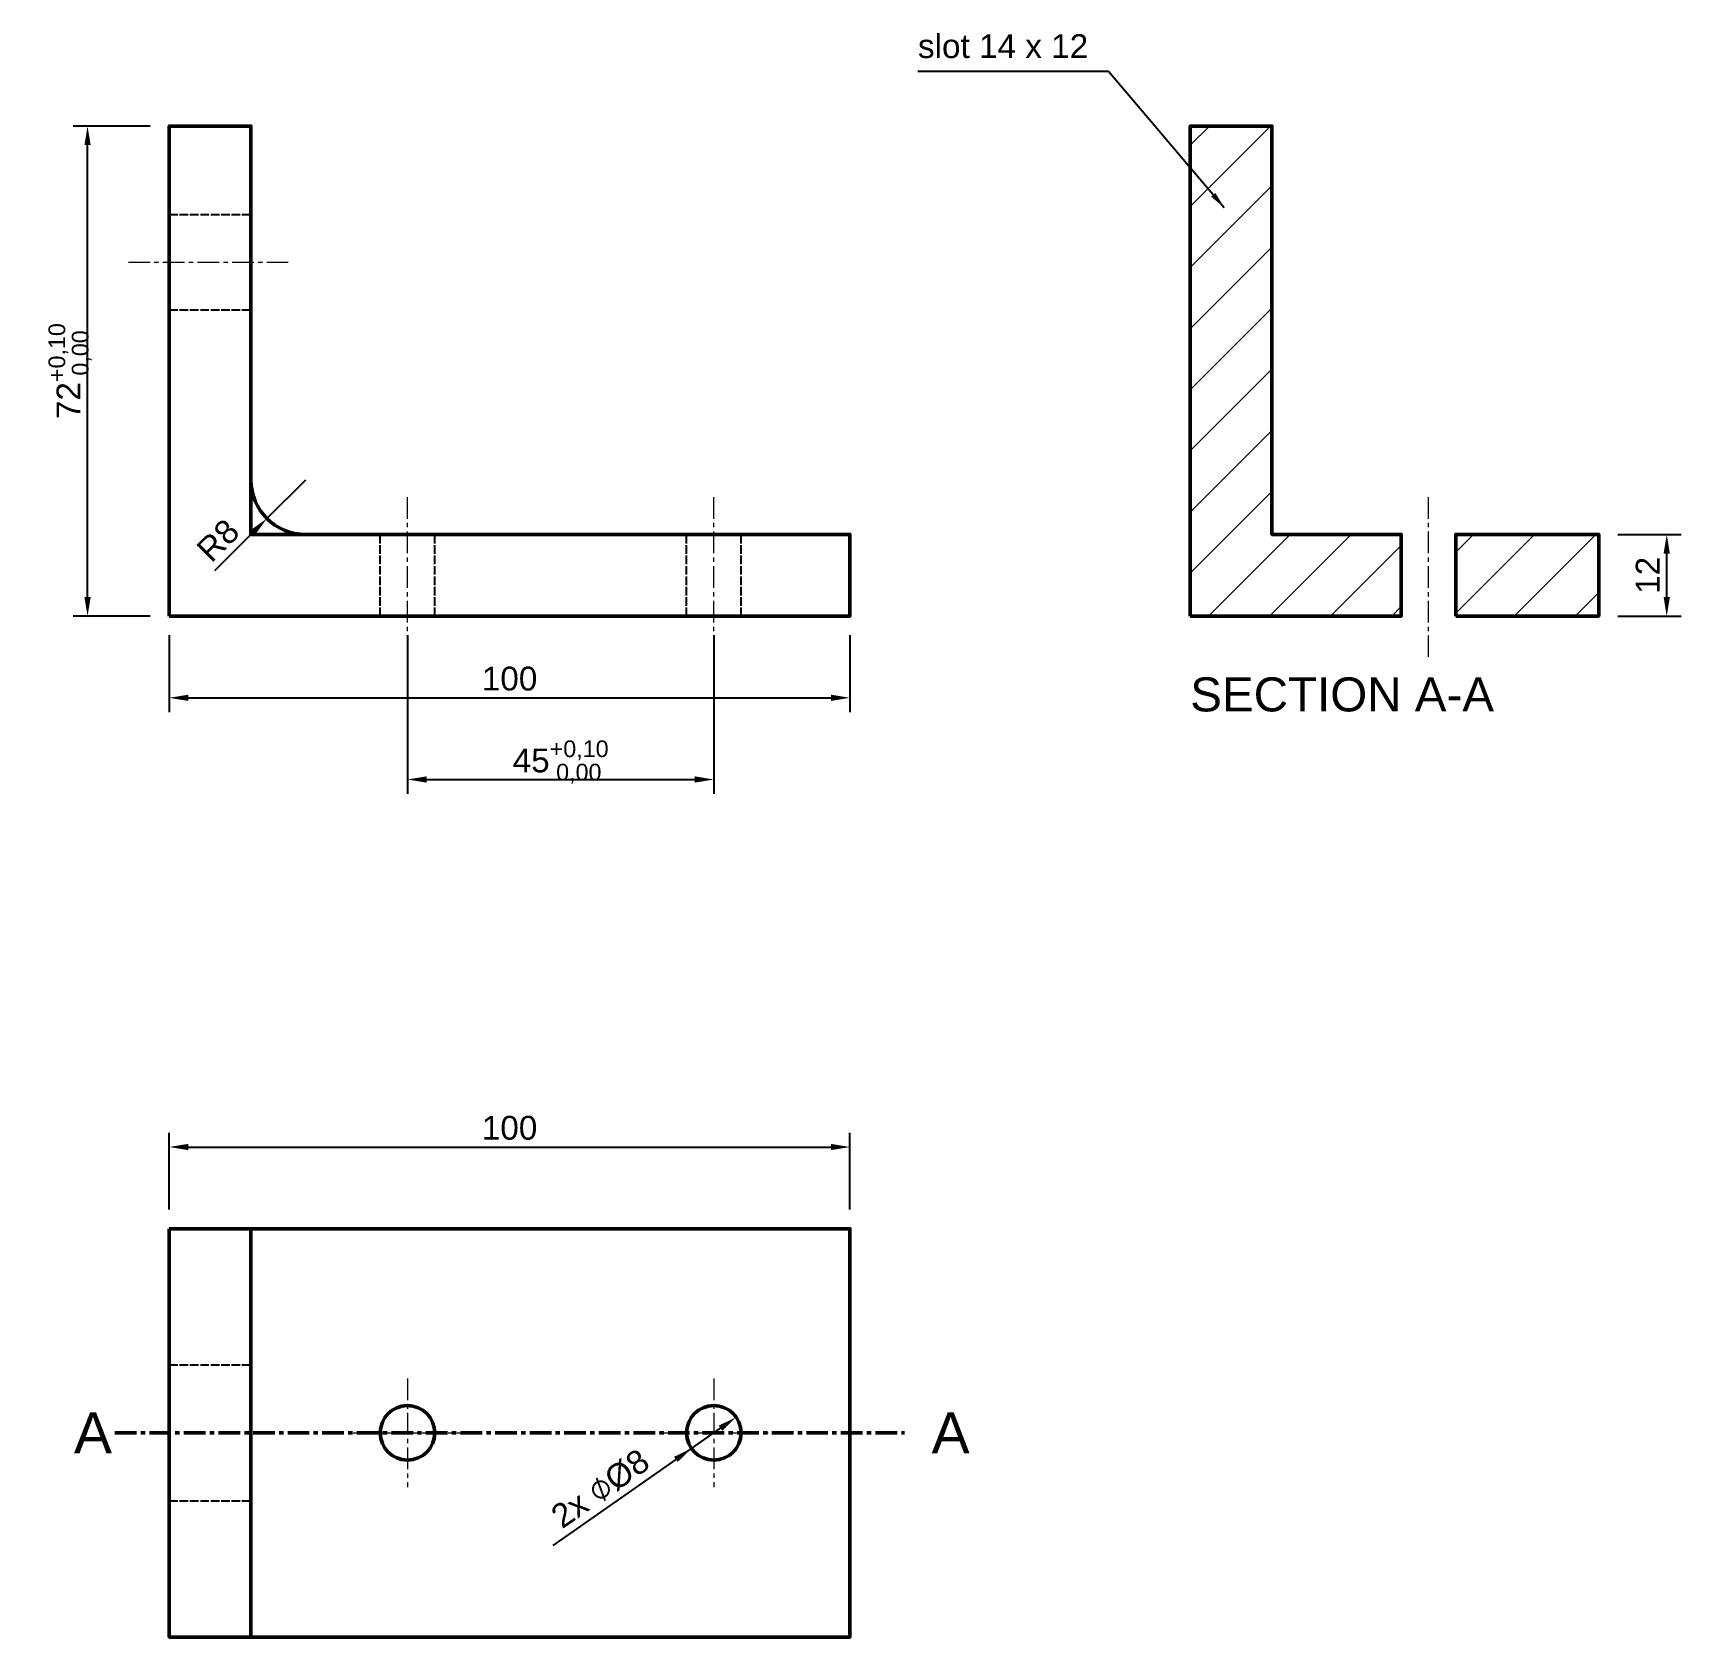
# Model space of a CAD drawing. Header units: millimetres. Extents: x -20 to 222, y -150 to 86.
import ezdxf

# ---------------------------------------------------------------- set-up
doc = ezdxf.new("R2010")
doc.units = ezdxf.units.MM
doc.linetypes.add('CENTER', pattern=[5.08, 3.175, -0.635, 0.635, -0.635])
doc.linetypes.add('DASHED', pattern=[1.524, 1.27, -0.254])
for name, color, linetype, lineweight in [('CENTER', 1, 'CENTER', 18), ('DIMS', 3, 'Continuous', 18), ('HIDDEN', 4, 'DASHED', 25), ('OUTLINE', 7, 'Continuous', 50), ('SECTION', 8, 'Continuous', 9), ('TEXT', 2, 'Continuous', 18)]:
    doc.layers.add(name, color=color, linetype=linetype, lineweight=lineweight)
doc.styles.add('MECH', font='arial.ttf')
doc.dimstyles.new('MECH', dxfattribs={"dimtxt": 3.5, "dimasz": 2.8, "dimexe": 2.1, "dimexo": 2.8, "dimgap": 1.05, "dimtad": 1, "dimdec": 1, "dimtxsty": 'MECH', "dimcen": 2.5, "dimclrd": 3, "dimclre": 3, "dimclrt": 2, "dimazin": 3, "dimtfac": 1, "dimtmove": 0, "dimatfit": 3})
doc.dimstyles.new('MECHTOL', dxfattribs={"dimtxt": 3.5, "dimasz": 2.8, "dimexe": 2.1, "dimexo": 2.8, "dimgap": 1.05, "dimtad": 1, "dimtxsty": 'MECH', "dimcen": 2.5, "dimclrd": 3, "dimclre": 3, "dimclrt": 2, "dimazin": 3, "dimtol": 1, "dimtp": 0.1, "dimtfac": 0.7, "dimtmove": 0, "dimatfit": 3, "dimtolj": 1})
doc.dimstyles.get("Standard").update_dxf_attribs({"dimtxt": 2.5, "dimasz": 2.5, "dimexe": 1.25, "dimexo": 0.625, "dimtad": 1, "dimcen": 2.5, "dimazin": 3, "dimtfac": 1, "dimtmove": 0, "dimatfit": 3})

msp = doc.modelspace()

# ---------------------------------------------------------------- hatches: boundary and pattern name
at = {"layer": 'SECTION'}
h = msp.add_hatch(dxfattribs=at)
h.set_pattern_fill('ANSI31', color=8, scale=2)
h.paths.add_polyline_path([(150, 0), (181, 0), (181, 12), (162, 12), (162, 72), (150, 72)])
h = msp.add_hatch(dxfattribs=at)
h.set_pattern_fill('ANSI31', color=8, scale=2)
h.paths.add_polyline_path([(189, 0), (210, 0), (210, 12), (189, 12)])

# ---------------------------------------------------------------- linework, layer by layer
at = {"layer": 'CENTER'}
for p, q in [((-6, 52), (18, 52)), ((35, -6), (35, 18)), ((80, -6), (80, 18)), ((185, -6), (185, 18)), ((35, -112), (35, -128)), ((80, -112), (80, -128)), ((27, -120), (43, -120)), ((72, -120), (88, -120))]:
    msp.add_line(p, q, dxfattribs=at)
at = {"layer": 'CENTER', "lineweight": 50}
msp.add_lwpolyline([(-8, -120), (108, -120)], dxfattribs=at)
at = {"layer": 'HIDDEN'}
for p, q in [((0, 59), (12, 59)), ((0, 45), (12, 45)), ((31, 0), (31, 12)), ((39, 0), (39, 12)), ((76, 0), (76, 12)), ((84, 0), (84, 12))]:
    msp.add_line(p, q, dxfattribs=at)
for points in [[(0, -110), (12, -110)], [(0, -130), (12, -130)]]:
    msp.add_lwpolyline(points, dxfattribs=at)
at = {"layer": 'OUTLINE', "color": 8}
msp.add_line((12, 12), (12, 20), dxfattribs=at)
at = {"layer": 'OUTLINE'}
for p, q in [((0, 0), (100, 0)), ((12, -90), (12, -150))]:
    msp.add_line(p, q, dxfattribs=at)
for points in [[(0, 0), (100, 0), (100, 12), (20, 12), (12, 12), (12, 72), (0, 72)], [(150, 0), (181, 0), (181, 12), (162, 12), (162, 72), (150, 72)], [(189, 0), (210, 0), (210, 12), (189, 12)], [(0, -90), (100, -90), (100, -150), (0, -150)]]:
    msp.add_lwpolyline(points, close=True, dxfattribs=at)
at = {"layer": 'OUTLINE', "color": 8}
msp.add_lwpolyline([(0, -110), (0, -130)], dxfattribs=at)
at = {"layer": 'OUTLINE'}
for centre in [(35, -120), (80, -120)]:
    msp.add_circle(centre, 4, dxfattribs=at)
msp.add_arc((20, 20), 8, 180, 270, dxfattribs=at)

# ---------------------------------------------------------------- texts
at = {"layer": 'TEXT', "style": 'MECH'}
for s, height, p in [('slot 14 x 12', 3.5, (110, 82)), ('SECTION A-A', 5, (150, -14)), ('A', 6, (-14, -123)), ('A', 6, (112, -123))]:
    msp.add_text(s, height=height, dxfattribs=at).set_placement(p)

# ---------------------------------------------------------------- dimensions: what is measured, and where the dimension line sits
at = {"layer": 'DIMS'}
for base, p1, p2, dimstyle in [((-12, 0), (0, 0), (0, 72), 'MECHTOL'), ((220, 0), (210, 0), (210, 12), 'MECH')]:
    msp.add_linear_dim(base=base, p1=p1, p2=p2, angle=90, dimstyle=dimstyle, dxfattribs=at).render()
msp.add_radius_dim(center=(20, 20), mpoint=(14.343, 14.343), dimstyle='MECH', dxfattribs=at).render()
for base, p1, p2, dimstyle in [((0, -12), (0, 0), (100, 0), 'MECH'), ((35, -24), (35, 0), (80, 0), 'MECHTOL'), ((0, -78), (0, -90), (100, -90), 'MECH')]:
    msp.add_linear_dim(base=base, p1=p1, p2=p2, dimstyle=dimstyle, dxfattribs=at).render()
msp.add_diameter_dim_2p(p1=(83.277, -117.706), p2=(76.723, -122.294), text='2x ⌀<>', dimstyle='MECH', dxfattribs=at).render()

# ---------------------------------------------------------------- leaders
msp.add_leader([(155, 60), (138, 80), (110, 80)], dimstyle='Standard', dxfattribs=at)

doc.saveas('drawing.dxf')
